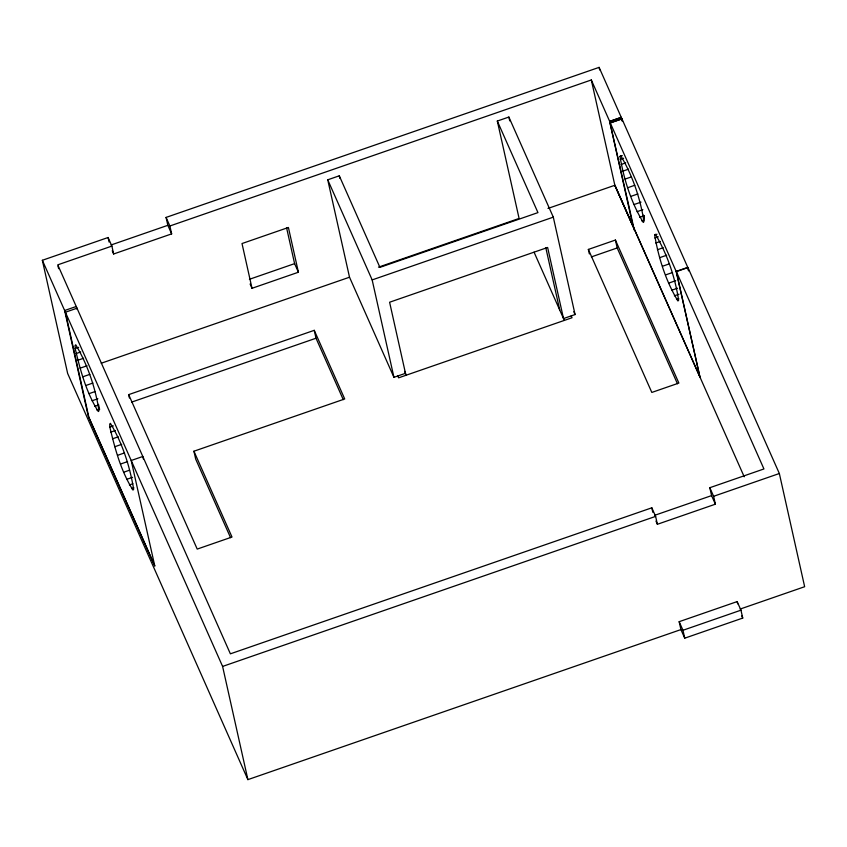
<?xml version="1.0" encoding="UTF-8"?>
<svg xmlns="http://www.w3.org/2000/svg" width="847" height="847" viewBox="0 0 847 847"><rect width="100%" height="100%" fill="white"/><g stroke="black" fill="none" stroke-linecap="round" stroke-linejoin="round"><path stroke-width="1.27" d="M699.813 376.714L614.848 185.271L591.312 79.967L169.876 225.99L171.645 233.888L113.646 253.984L112.228 250.765M620.015 156.462L620.703 155.679C632.624 175.498 640.385 198.738 643.964 221.649L643.275 222.433C631.216 202.655 623.826 179.299 620.015 156.462L622.333 155.657M654.689 235.021L655.366 234.248C667.288 254.068 675.048 277.297 678.638 300.209L677.949 300.992C665.88 281.215 658.49 257.869 654.689 235.021L657.007 234.217M621.878 119.978L621.2 117.394L609.702 121.428L634.392 230.426M680.924 629.586L684.736 638.172L742.734 618.077L740.966 610.179L737.155 601.592L679.167 621.687L680.924 629.586L247.896 779.632L67.654 373.485L42.35 260.283L108.077 237.509L111.889 246.085L113.646 253.984M171.645 233.888L167.833 225.313L166.076 217.414L599.104 67.368L687.775 267.387L688.547 270.881M111.073 244.974L167.833 225.313M111.889 246.085L57.755 264.846L230.384 653.831L651.819 507.808L655.62 516.384L657.388 524.282L715.387 504.187L713.619 496.289L709.807 487.713L763.941 468.952L676.351 271.601L687.955 267.578L779.346 473.515L804.65 586.717L740.162 609.057M327.736 179.808L339.287 175.805L379.922 267.366L537.951 212.608L497.316 121.047L508.867 117.045L553.303 217.15L575.071 314.555L563.52 318.557L547.628 247.472L389.599 302.231L405.491 373.315L393.94 377.317L349.515 277.213L327.736 179.808L372.161 279.912L393.94 377.317M621.2 117.394L609.607 121.407L633.196 226.975L614.848 185.271L547.977 208.436M77.003 308.202L65.399 312.225L88.935 417.529L154.747 565.796M249.42 279.298L294.597 263.639L286.593 227.843M620.142 159.458L623.625 158.251M75.182 348.551L75.055 345.555L75.732 344.771C87.654 364.602 95.415 387.831 99.004 410.742L98.316 411.526C86.341 392.701 80.264 370.192 75.182 348.551L78.655 347.355M252.014 288.298L298.409 272.226L288.404 227.472L242.009 243.544L252.014 288.298L250.109 284.01M621.084 164.477L625.721 162.868M76.114 353.57L80.761 351.96M622.767 171.168L628.559 169.156M77.797 360.261L83.599 358.26M625.075 179.077L630.877 177.076M80.105 368.18L87.061 365.766M101.259 363.225L349.515 277.213M378.482 267.165L519.095 218.452L497.316 121.047M627.849 187.674L634.816 185.26M82.89 376.767L89.846 374.353M372.161 279.912L553.303 217.15M630.92 196.356L637.876 193.942M85.949 385.449L92.905 383.045M634.054 204.54L641.01 202.137M89.083 393.643L94.885 391.632M637.05 211.676L642.852 209.664M92.079 400.769L97.881 398.757M639.697 217.266L644.334 215.657M94.726 406.359L98.21 405.152M129.422 398.016L128.67 394.628L314.248 330.33L344.718 398.969L193.931 451.218L195.689 459.116L230.553 537.676M641.825 220.929L644.144 220.135M96.854 410.033L99.173 409.228M131.677 402.103L316.016 338.228L314.248 330.33M588.358 249.431L615.42 240.05L678.881 383.066L651.819 392.436L588.358 249.431L589.364 253.941M591.354 256.906L617.188 247.949L615.42 240.05M654.816 238.028L658.288 236.821M109.845 427.121L109.718 424.114L110.406 423.341C122.466 443.108 129.856 466.464 133.667 489.312L132.979 490.085C121.005 471.26 114.938 448.751 109.845 427.121L113.329 425.914M655.747 243.036L660.395 241.437M110.788 432.139L115.425 430.53M657.431 249.727L663.233 247.726M112.46 438.831L118.262 436.819M659.739 257.647L666.695 255.233M114.769 446.74L121.735 444.326M662.523 266.233L669.479 263.819M117.553 455.326L124.509 452.923M665.583 274.915L672.539 272.512M120.613 464.018L127.579 461.604M676.351 271.601L699.897 376.904L676.171 271.4L687.775 267.387M668.717 283.11L675.684 280.696M123.757 472.203L129.549 470.191M671.713 290.235L677.515 288.234M126.743 479.338L132.545 477.327M674.36 295.825L679.008 294.227M129.4 484.929L132.873 483.722M676.488 299.499L678.807 298.695M131.529 488.592L133.847 487.787M654.816 515.272L711.575 495.611L709.807 487.713M247.896 779.632L222.602 666.43L655.62 516.384M713.619 496.289L779.346 473.515M684.736 638.172L682.968 630.274L740.966 610.179M591.312 79.967L610.348 122.868L621.952 118.855L622.524 121.417M676.171 271.4L609.607 121.407L610.338 122.826L621.952 118.855L622.418 121.407M614.848 185.271L744.217 476.787M617.188 247.949L677.452 383.755M711.575 495.611L715.387 504.187M741.781 615.928L742.734 618.077M573.8 311.696L575.071 314.555M571.206 315.889L572.021 317.741L398.619 377.826L397.804 375.973M655.959 521.064L657.388 524.282M534.065 252.184L564.335 320.399M679.167 621.687L682.968 630.274M404.644 371.41L406.306 375.157M294.597 263.639L298.409 272.226M316.016 338.228L343.268 399.646M166.076 217.414L169.876 225.99M193.931 451.218L232.004 537.03L197.213 549.089L128.67 394.628M42.35 260.283L222.602 666.43M687.955 267.578L688.526 270.151M737.155 601.592L737.663 603.847M644.048 217.732L643.476 215.159L644.239 219.045M599.104 67.368L599.676 69.941M651.819 507.808L652.825 512.319M545.817 247.811L559.729 310.013M508.867 117.045L509.735 120.888M339.287 175.805L339.859 178.368M108.077 237.509L109.083 242.02M143.376 459.053L142.804 456.48L131.2 460.503L154.8 566.061L88.236 416.068L64.637 310.51L76.241 306.487L76.812 309.06M98.485 404.337L99.628 409.461M58.041 266.127L58.623 268.7"/></g></svg>
